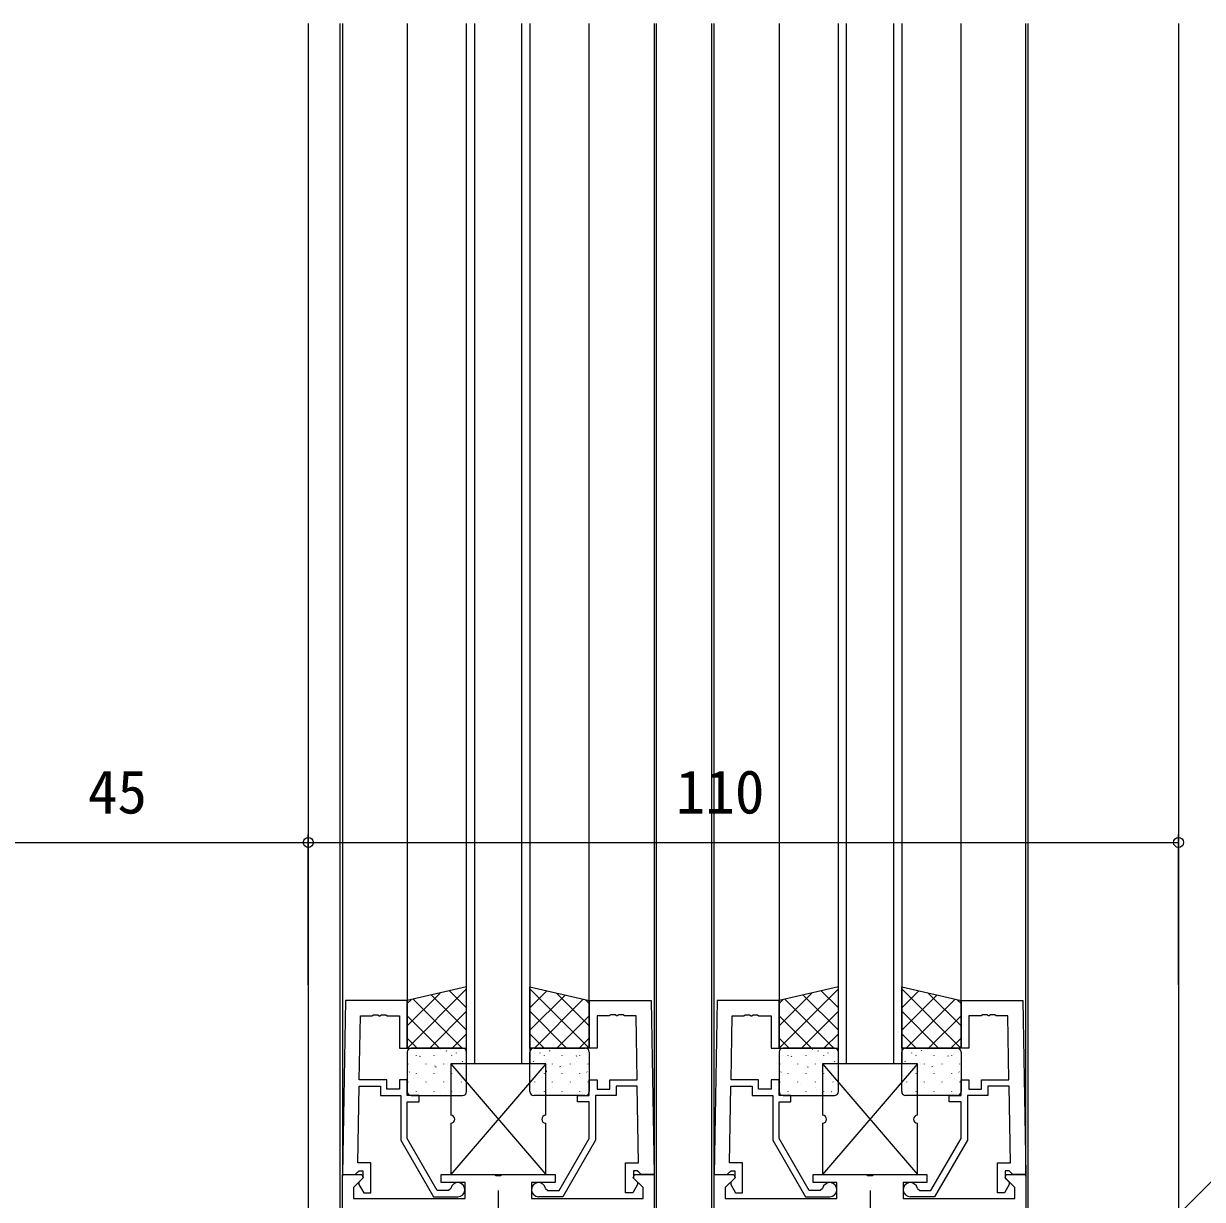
# Model space of a CAD drawing. Units: millimetres, scale not verified. Extents: x -437 to 438, y -681 to 679.
# Drawn here: x -287.7 to -138.7, y -76.1 to 72.5 of the extents above; entities that cross this region are included whole.
import ezdxf
from ezdxf.enums import TextEntityAlignment as Align

# ---------------------------------------------------------------- set-up
doc = ezdxf.new("R2010")
doc.units = ezdxf.units.MM
doc.header["$LTSCALE"] = 4
for name, color, linetype in [('0-2_YKK_11', 7, 'Continuous'), ('0-3_YKK_12', 2, 'Continuous'), ('0-4_YKK_13', 4, 'Continuous'), ('0-6_YKK_D', 6, 'Continuous')]:
    doc.layers.add(name, color=color, linetype=linetype)
doc.styles.add('ＭＳ ゴシック', font='')
doc.styles.get('ＭＳ ゴシック').set_extended_font_data('MS Gothic')

msp = doc.modelspace()

# ---------------------------------------------------------------- linework, layer by layer
at = {"layer": '0-2_YKK_11'}
for p, q in [((-227.695, -75), (-227.695, -80)), ((-180.7, -75), (-180.7, -80))]:
    msp.add_line(p, q, dxfattribs=at)
for points in [[(-247.011, -51), (-247.395, -73), (-245.765, -73), (-245.465, -72.7), (-245.265, -72.5), (-244.795, -72.5), (-244.795, -73.45), (-245.295, -73.95), (-245.295, -74.261), (-244.695, -75.3), (-243.795, -75.3), (-243.795, -71.5), (-245.439, -71.5), (-245.27, -61.8), (-242.595, -61.8), (-242.595, -63), (-239.995, -63), (-239.995, -68.632), (-235.857, -75.8), (-232.795, -75.8)], [(-233.683, -74.75), (-233.979, -75), (-235.395, -75), (-239.195, -68.418), (-239.195, -63.8), (-237.695, -63.8), (-237.695, -63), (-239.195, -63), (-239.195, -61), (-240.195, -61), (-240.195, -62.2), (-241.795, -62.2), (-241.795, -61), (-245.256, -61), (-245.115, -52.93), (-243.654, -52.93), (-243.47, -52.81), (-242.92, -52.81), (-242.737, -52.93), (-242.654, -52.93), (-242.47, -52.81), (-241.92, -52.81), (-241.737, -52.93), (-240.195, -52.93), (-240.195, -57), (-239.195, -57), (-239.195, -51), (-247.011, -51)], [(-208.379, -51), (-207.995, -73), (-209.625, -73), (-209.925, -72.7), (-210.125, -72.5), (-210.595, -72.5), (-210.595, -73.45), (-210.095, -73.95), (-210.095, -74.261), (-210.695, -75.3), (-211.595, -75.3), (-211.595, -71.5), (-209.952, -71.5), (-210.121, -61.8), (-212.795, -61.8), (-212.795, -63), (-215.395, -63), (-215.395, -68.632), (-219.533, -75.8), (-222.595, -75.8)], [(-221.708, -74.75), (-221.412, -75), (-219.995, -75), (-216.195, -68.418), (-216.195, -63.8), (-217.695, -63.8), (-217.695, -63), (-216.195, -63), (-216.195, -61), (-215.195, -61), (-215.195, -62.2), (-213.595, -62.2), (-213.595, -61), (-210.135, -61), (-210.276, -52.93), (-211.737, -52.93), (-211.92, -52.81), (-212.47, -52.81), (-212.654, -52.93), (-212.737, -52.93), (-212.92, -52.81), (-213.47, -52.81), (-213.654, -52.93), (-215.195, -52.93), (-215.195, -57), (-216.195, -57), (-216.195, -51), (-208.379, -51)], [(-200.016, -51), (-200.4, -73), (-198.77, -73), (-198.47, -72.7), (-198.27, -72.5), (-197.8, -72.5), (-197.8, -73.45), (-198.3, -73.95), (-198.3, -74.261), (-197.7, -75.3), (-196.8, -75.3), (-196.8, -71.5), (-198.444, -71.5), (-198.274, -61.8), (-195.6, -61.8), (-195.6, -63), (-193, -63), (-193, -68.632), (-188.862, -75.8), (-185.8, -75.8)], [(-186.687, -74.75), (-186.983, -75), (-188.4, -75), (-192.2, -68.418), (-192.2, -63.8), (-190.7, -63.8), (-190.7, -63), (-192.2, -63), (-192.2, -61), (-193.2, -61), (-193.2, -62.2), (-194.8, -62.2), (-194.8, -61), (-198.26, -61), (-198.119, -52.93), (-196.658, -52.93), (-196.475, -52.81), (-195.925, -52.81), (-195.742, -52.93), (-195.658, -52.93), (-195.475, -52.81), (-194.925, -52.81), (-194.742, -52.93), (-193.2, -52.93), (-193.2, -57), (-192.2, -57), (-192.2, -51), (-200.016, -51)], [(-161.384, -51), (-161, -73), (-162.63, -73), (-162.93, -72.7), (-163.13, -72.5), (-163.6, -72.5), (-163.6, -73.45), (-163.1, -73.95), (-163.1, -74.261), (-163.7, -75.3), (-164.6, -75.3), (-164.6, -71.5), (-162.956, -71.5), (-163.126, -61.8), (-165.8, -61.8), (-165.8, -63), (-168.4, -63), (-168.4, -68.632), (-172.538, -75.8), (-175.6, -75.8)], [(-174.713, -74.75), (-174.417, -75), (-173, -75), (-169.2, -68.418), (-169.2, -63.8), (-170.7, -63.8), (-170.7, -63), (-169.2, -63), (-169.2, -61), (-168.2, -61), (-168.2, -62.2), (-166.6, -62.2), (-166.6, -61), (-163.14, -61), (-163.281, -52.93), (-164.742, -52.93), (-164.925, -52.81), (-165.475, -52.81), (-165.658, -52.93), (-165.742, -52.93), (-165.925, -52.81), (-166.475, -52.81), (-166.658, -52.93), (-168.2, -52.93), (-168.2, -57), (-169.2, -57), (-169.2, -51), (-161.384, -51)], [(-247.395, -161), (-247.395, -73), (-244.92, -73), (-244.759, -73.388), (-245.995, -74.624), (-245.995, -76), (-231.895, -76), (-231.895, -74), (-234.895, -74), (-234.895, -73), (-228.154, -73), (-227.97, -73.12), (-227.42, -73.12), (-227.237, -73), (-220.495, -73), (-220.495, -74), (-223.495, -74), (-223.495, -76), (-209.395, -76), (-209.395, -74.624), (-210.632, -73.388), (-210.471, -73), (-207.995, -73)], [(-207.995, -73), (-207.995, -161)], [(-200.4, -161), (-200.4, -73), (-197.924, -73), (-197.764, -73.388), (-199, -74.624), (-199, -76), (-184.9, -76), (-184.9, -74), (-187.9, -74), (-187.9, -73), (-181.158, -73), (-180.975, -73.12), (-180.425, -73.12), (-180.242, -73), (-173.5, -73), (-173.5, -74), (-176.5, -74), (-176.5, -76), (-162.4, -76), (-162.4, -74.624), (-163.636, -73.388), (-163.476, -73), (-161, -73)], [(-161, -73), (-161, -161)]]:
    msp.add_lwpolyline(points, dxfattribs=at)
for centre, start, end in [((-232.795, -74.9), 270, 170.40594), ((-222.595, -74.9), 9.59406, 270), ((-185.8, -74.9), 270, 170.40594), ((-175.6, -74.9), 9.59406, 270)]:
    msp.add_arc(centre, 0.9, start, end, dxfattribs=at)
at = {"layer": '0-3_YKK_12'}
for p, q in [((-251.7, 72.499), (-251.7, -171)), ((-247.695, -161), (-247.695, 72.499)), ((-247.395, 72.499), (-247.395, -73.2)), ((-239.195, 72.499), (-239.195, -51)), ((-231.695, -59), (-231.695, 72.499)), ((-230.695, 72.499), (-230.695, -59)), ((-224.695, -59), (-224.695, 72.499)), ((-223.695, 72.499), (-223.695, -59)), ((-216.195, -51), (-216.195, 72.499)), ((-207.995, 72.499), (-207.995, -73.2)), ((-207.695, -161), (-207.695, 72.499)), ((-200.7, -161), (-200.7, 72.499)), ((-200.4, -73.2), (-200.4, 72.499)), ((-192.2, 72.499), (-192.2, -51)), ((-184.7, -59), (-184.7, 72.499)), ((-183.7, 72.499), (-183.7, -59)), ((-177.7, -59), (-177.7, 72.499)), ((-176.7, 72.499), (-176.7, -59)), ((-169.2, -51), (-169.2, 72.499)), ((-161, -73.2), (-161, 72.499)), ((-160.7, -161), (-160.7, 72.499)), ((-141.7, 72.499), (-141.7, -171)), ((-223.695, -59), (-231.695, -59)), ((-176.7, -59), (-184.7, -59))]:
    msp.add_line(p, q, dxfattribs=at)
at = {"layer": '0-4_YKK_13'}
for p, q in [((-239.195, -54.193), (-235.042, -50.04)), ((-239.173, -57), (-231.695, -49.522)), ((-236.148, -50.296), (-231.695, -54.749)), ((-233.851, -49.765), (-231.695, -51.92)), ((-216.217, -57), (-223.695, -49.522)), ((-221.54, -49.765), (-223.695, -51.92)), ((-219.242, -50.296), (-223.695, -54.749)), ((-216.195, -54.193), (-220.349, -50.04)), ((-192.2, -54.193), (-188.046, -50.04)), ((-192.178, -57), (-184.7, -49.522)), ((-189.153, -50.296), (-184.7, -54.749)), ((-186.856, -49.765), (-184.7, -51.92)), ((-169.222, -57), (-176.7, -49.522)), ((-174.544, -49.765), (-176.7, -51.92)), ((-172.247, -50.296), (-176.7, -54.749)), ((-169.2, -54.193), (-173.354, -50.04)), ((-239.195, -51.365), (-238.721, -50.89)), ((-238.446, -50.827), (-232.272, -57)), ((-216.945, -50.827), (-223.118, -57)), ((-216.195, -51.365), (-216.67, -50.89)), ((-192.2, -51.365), (-191.725, -50.89)), ((-191.45, -50.827), (-185.277, -57)), ((-169.95, -50.827), (-176.123, -57)), ((-169.2, -51.365), (-169.675, -50.89)), ((-239.195, -52.906), (-235.101, -57)), ((-236.345, -57), (-231.695, -52.35)), ((-219.046, -57), (-223.695, -52.35)), ((-216.195, -52.906), (-220.29, -57)), ((-192.2, -52.906), (-188.106, -57)), ((-189.35, -57), (-184.7, -52.35)), ((-172.05, -57), (-176.7, -52.35)), ((-169.2, -52.906), (-173.294, -57)), ((-239.195, -55.734), (-237.929, -57)), ((-233.517, -57), (-231.695, -55.179)), ((-221.874, -57), (-223.695, -55.179)), ((-216.195, -55.734), (-217.461, -57)), ((-192.2, -55.734), (-190.934, -57)), ((-186.521, -57), (-184.7, -55.179)), ((-174.879, -57), (-176.7, -55.179)), ((-169.2, -55.734), (-170.466, -57)), ((-239.195, -57.5), (-239.195, -62.5)), ((-232.195, -57), (-238.695, -57)), ((-238.029, -57.973), (-238.029, -57.936)), ((-237.617, -58.045), (-237.575, -57.982)), ((-235.787, -57.973), (-235.787, -57.936)), ((-234.948, -57.14), (-234.946, -57.133)), ((-234.239, -57.381), (-234.198, -57.319)), ((-233.544, -57.973), (-233.544, -57.936)), ((-232.989, -57.624), (-232.987, -57.617)), ((-231.695, -62.5), (-231.695, -57.5)), ((-223.695, -62.5), (-223.695, -57.5)), ((-223.195, -57), (-216.695, -57)), ((-222.402, -57.624), (-222.404, -57.617)), ((-221.847, -57.973), (-221.847, -57.936)), ((-221.152, -57.381), (-221.193, -57.319)), ((-220.442, -57.14), (-220.445, -57.133)), ((-219.604, -57.973), (-219.604, -57.936)), ((-217.774, -58.045), (-217.816, -57.982)), ((-217.362, -57.973), (-217.362, -57.936)), ((-216.195, -57.5), (-216.195, -62.5)), ((-192.2, -57.5), (-192.2, -62.5)), ((-185.2, -57), (-191.7, -57)), ((-191.034, -57.973), (-191.034, -57.936)), ((-190.621, -58.045), (-190.58, -57.982)), ((-188.791, -57.973), (-188.791, -57.936)), ((-187.953, -57.14), (-187.95, -57.133)), ((-187.244, -57.381), (-187.202, -57.319)), ((-186.549, -57.973), (-186.549, -57.936)), ((-185.994, -57.624), (-185.991, -57.617)), ((-184.7, -62.5), (-184.7, -57.5)), ((-176.7, -62.5), (-176.7, -57.5)), ((-176.2, -57), (-169.7, -57)), ((-175.406, -57.624), (-175.409, -57.617)), ((-174.851, -57.973), (-174.851, -57.936)), ((-174.156, -57.381), (-174.198, -57.319)), ((-173.447, -57.14), (-173.45, -57.133)), ((-172.609, -57.973), (-172.609, -57.936)), ((-170.779, -58.045), (-170.82, -57.982)), ((-170.366, -57.973), (-170.366, -57.936)), ((-169.2, -57.5), (-169.2, -62.5)), ((-239.06, -59.042), (-239.06, -59.005)), ((-237.648, -58.748), (-237.646, -58.741)), ((-236.818, -59.042), (-236.818, -59.005)), ((-235.689, -59.233), (-235.687, -59.225)), ((-235.574, -59.398), (-235.533, -59.336)), ((-234.575, -59.042), (-234.575, -59.005)), ((-233.696, -59), (-221.696, -73)), ((-221.695, -59), (-233.695, -73)), ((-232.333, -59.042), (-232.333, -59.005)), ((-232.197, -58.735), (-232.155, -58.672)), ((-223.194, -58.735), (-223.235, -58.672)), ((-223.058, -59.042), (-223.058, -59.005)), ((-220.815, -59.042), (-220.815, -59.005)), ((-219.817, -59.398), (-219.858, -59.336)), ((-219.701, -59.233), (-219.704, -59.225)), ((-218.573, -59.042), (-218.573, -59.005)), ((-217.742, -58.748), (-217.745, -58.741)), ((-216.33, -59.042), (-216.33, -59.005)), ((-192.065, -59.042), (-192.065, -59.005)), ((-190.653, -58.748), (-190.651, -58.741)), ((-189.823, -59.042), (-189.823, -59.005)), ((-188.694, -59.233), (-188.691, -59.225)), ((-188.579, -59.398), (-188.537, -59.336)), ((-187.58, -59.042), (-187.58, -59.005)), ((-174.7, -59), (-186.7, -73)), ((-186.7, -59), (-174.7, -73)), ((-185.338, -59.042), (-185.338, -59.005)), ((-185.201, -58.735), (-185.16, -58.672)), ((-176.199, -58.735), (-176.24, -58.672)), ((-176.062, -59.042), (-176.062, -59.005)), ((-173.82, -59.042), (-173.82, -59.005)), ((-172.821, -59.398), (-172.863, -59.336)), ((-172.706, -59.233), (-172.709, -59.225)), ((-171.577, -59.042), (-171.577, -59.005)), ((-170.747, -58.748), (-170.749, -58.741)), ((-169.335, -59.042), (-169.335, -59.005)), ((-238.952, -60.062), (-238.91, -59.999)), ((-238.389, -60.841), (-238.387, -60.834)), ((-238.029, -60.253), (-238.029, -60.216)), ((-235.787, -60.253), (-235.787, -60.216)), ((-233.818, -59.965), (-233.815, -59.957)), ((-233.544, -60.253), (-233.544, -60.216)), ((-231.846, -60.414), (-231.844, -60.407)), ((-223.545, -60.414), (-223.547, -60.407)), ((-221.847, -60.253), (-221.847, -60.216)), ((-221.573, -59.965), (-221.575, -59.957)), ((-219.604, -60.253), (-219.604, -60.216)), ((-217.362, -60.253), (-217.362, -60.216)), ((-217.001, -60.841), (-217.004, -60.834)), ((-216.439, -60.062), (-216.481, -59.999)), ((-191.956, -60.062), (-191.915, -59.999)), ((-191.394, -60.841), (-191.392, -60.834)), ((-191.034, -60.253), (-191.034, -60.216)), ((-188.791, -60.253), (-188.791, -60.216)), ((-186.822, -59.965), (-186.82, -59.957)), ((-186.549, -60.253), (-186.549, -60.216)), ((-184.851, -60.414), (-184.848, -60.407)), ((-176.549, -60.414), (-176.552, -60.407)), ((-174.851, -60.253), (-174.851, -60.216)), ((-174.578, -59.965), (-174.58, -59.957)), ((-172.609, -60.253), (-172.609, -60.216)), ((-170.366, -60.253), (-170.366, -60.216)), ((-170.006, -60.841), (-170.008, -60.834)), ((-169.444, -60.062), (-169.485, -59.999)), ((-239.06, -61.322), (-239.06, -61.285)), ((-238.029, -62.533), (-238.029, -62.496)), ((-236.818, -61.322), (-236.818, -61.285)), ((-236.518, -61.573), (-236.515, -61.566)), ((-235.787, -62.533), (-235.787, -62.496)), ((-234.575, -61.322), (-234.575, -61.285)), ((-234.546, -62.022), (-234.544, -62.015)), ((-233.544, -62.533), (-233.544, -62.496)), ((-232.587, -62.506), (-232.585, -62.499)), ((-232.333, -61.322), (-232.333, -61.285)), ((-223.058, -61.322), (-223.058, -61.285)), ((-222.804, -62.506), (-222.806, -62.499)), ((-221.847, -62.533), (-221.847, -62.496)), ((-220.844, -62.022), (-220.847, -62.015)), ((-220.815, -61.322), (-220.815, -61.285)), ((-219.604, -62.533), (-219.604, -62.496)), ((-218.873, -61.573), (-218.875, -61.566)), ((-218.573, -61.322), (-218.573, -61.285)), ((-217.362, -62.533), (-217.362, -62.496)), ((-216.33, -61.322), (-216.33, -61.285)), ((-192.065, -61.322), (-192.065, -61.285)), ((-191.034, -62.533), (-191.034, -62.496)), ((-189.823, -61.322), (-189.823, -61.285)), ((-189.523, -61.573), (-189.52, -61.566)), ((-188.791, -62.533), (-188.791, -62.496)), ((-187.58, -61.322), (-187.58, -61.285)), ((-187.551, -62.022), (-187.548, -62.015)), ((-186.549, -62.533), (-186.549, -62.496)), ((-185.592, -62.506), (-185.589, -62.499)), ((-185.338, -61.322), (-185.338, -61.285)), ((-176.062, -61.322), (-176.062, -61.285)), ((-175.808, -62.506), (-175.811, -62.499)), ((-174.851, -62.533), (-174.851, -62.496)), ((-173.849, -62.022), (-173.852, -62.015)), ((-173.82, -61.322), (-173.82, -61.285)), ((-172.609, -62.533), (-172.609, -62.496)), ((-171.877, -61.573), (-171.88, -61.566)), ((-171.577, -61.322), (-171.577, -61.285)), ((-170.366, -62.533), (-170.366, -62.496)), ((-169.335, -61.322), (-169.335, -61.285)), ((-238.695, -63), (-232.195, -63)), ((-235.02, -63), (-234.978, -62.938)), ((-216.695, -63), (-223.195, -63)), ((-220.371, -63), (-220.412, -62.938)), ((-191.7, -63), (-185.2, -63)), ((-188.024, -63), (-187.983, -62.938)), ((-169.7, -63), (-176.2, -63)), ((-173.376, -63), (-173.417, -62.938)), ((-233.695, -66.5), (-233.695, -73)), ((-186.7, -66.5), (-186.7, -73))]:
    msp.add_line(p, q, dxfattribs=at)
for points in [[(-239.195, -51), (-239.195, -57), (-231.695, -57), (-231.695, -49.266)], [(-216.195, -51), (-216.195, -57), (-223.695, -57), (-223.695, -49.266)], [(-192.2, -51), (-192.2, -57), (-184.7, -57), (-184.7, -49.266)], [(-169.2, -51), (-169.2, -57), (-176.7, -57), (-176.7, -49.266)]]:
    msp.add_lwpolyline(points, close=True, dxfattribs=at)
for points in [[(-221.695, -65.5), (-221.695, -59), (-233.695, -59), (-233.695, -65.5)], [(-174.7, -65.5), (-174.7, -59), (-186.7, -59), (-186.7, -65.5)], [(-233.695, -73), (-221.695, -73), (-221.695, -66.5)], [(-186.7, -73), (-174.7, -73), (-174.7, -66.5)]]:
    msp.add_lwpolyline(points, dxfattribs=at)
for centre, start, end in [((-238.695, -57.5), 90, 180), ((-232.195, -57.5), 0, 90), ((-223.195, -57.5), 90, 180), ((-216.695, -57.5), 0, 90), ((-191.7, -57.5), 90, 180), ((-185.2, -57.5), 0, 90), ((-176.2, -57.5), 90, 180), ((-169.7, -57.5), 0, 90), ((-238.695, -62.5), 180, 270), ((-232.195, -62.5), 270, 0), ((-223.195, -62.5), 180, 270), ((-216.695, -62.5), 270, 0), ((-191.7, -62.5), 180, 270), ((-185.2, -62.5), 270, 0), ((-176.2, -62.5), 180, 270), ((-169.7, -62.5), 270, 0), ((-233.695, -66), 270, 90), ((-221.695, -66), 90, 270), ((-186.7, -66), 270, 90), ((-174.7, -66), 90, 270)]:
    msp.add_arc(centre, 0.5, start, end, dxfattribs=at)
at = {"layer": '0-6_YKK_D'}
for p, q in [((-296.7, -31), (-251.7, -31)), ((-251.7, -49), (-251.7, -30)), ((-251.7, -49), (-251.7, -30)), ((-251.7, -31), (-141.7, -31)), ((-141.7, -49), (-141.7, -30))]:
    msp.add_line(p, q, dxfattribs=at)
msp.add_lwpolyline([(-161, -97.341), (-159.197, -95.538), (-136.974, -73.315), (-95.506, -73.315)], dxfattribs=at)
for centre in [(-251.7, -31), (-251.7, -31), (-141.7, -31)]:
    msp.add_circle(centre, 0.637, dxfattribs=at)

# ---------------------------------------------------------------- texts
at = {"layer": '0-6_YKK_D', "style": 'ＭＳ ゴシック'}
for s, p in [('45', (-279.569, -29)), ('110', (-205.265, -29))]:
    msp.add_text(s, height=5.499, dxfattribs=at).set_placement(p, align=Align.BOTTOM_LEFT)

doc.saveas('drawing.dxf')
